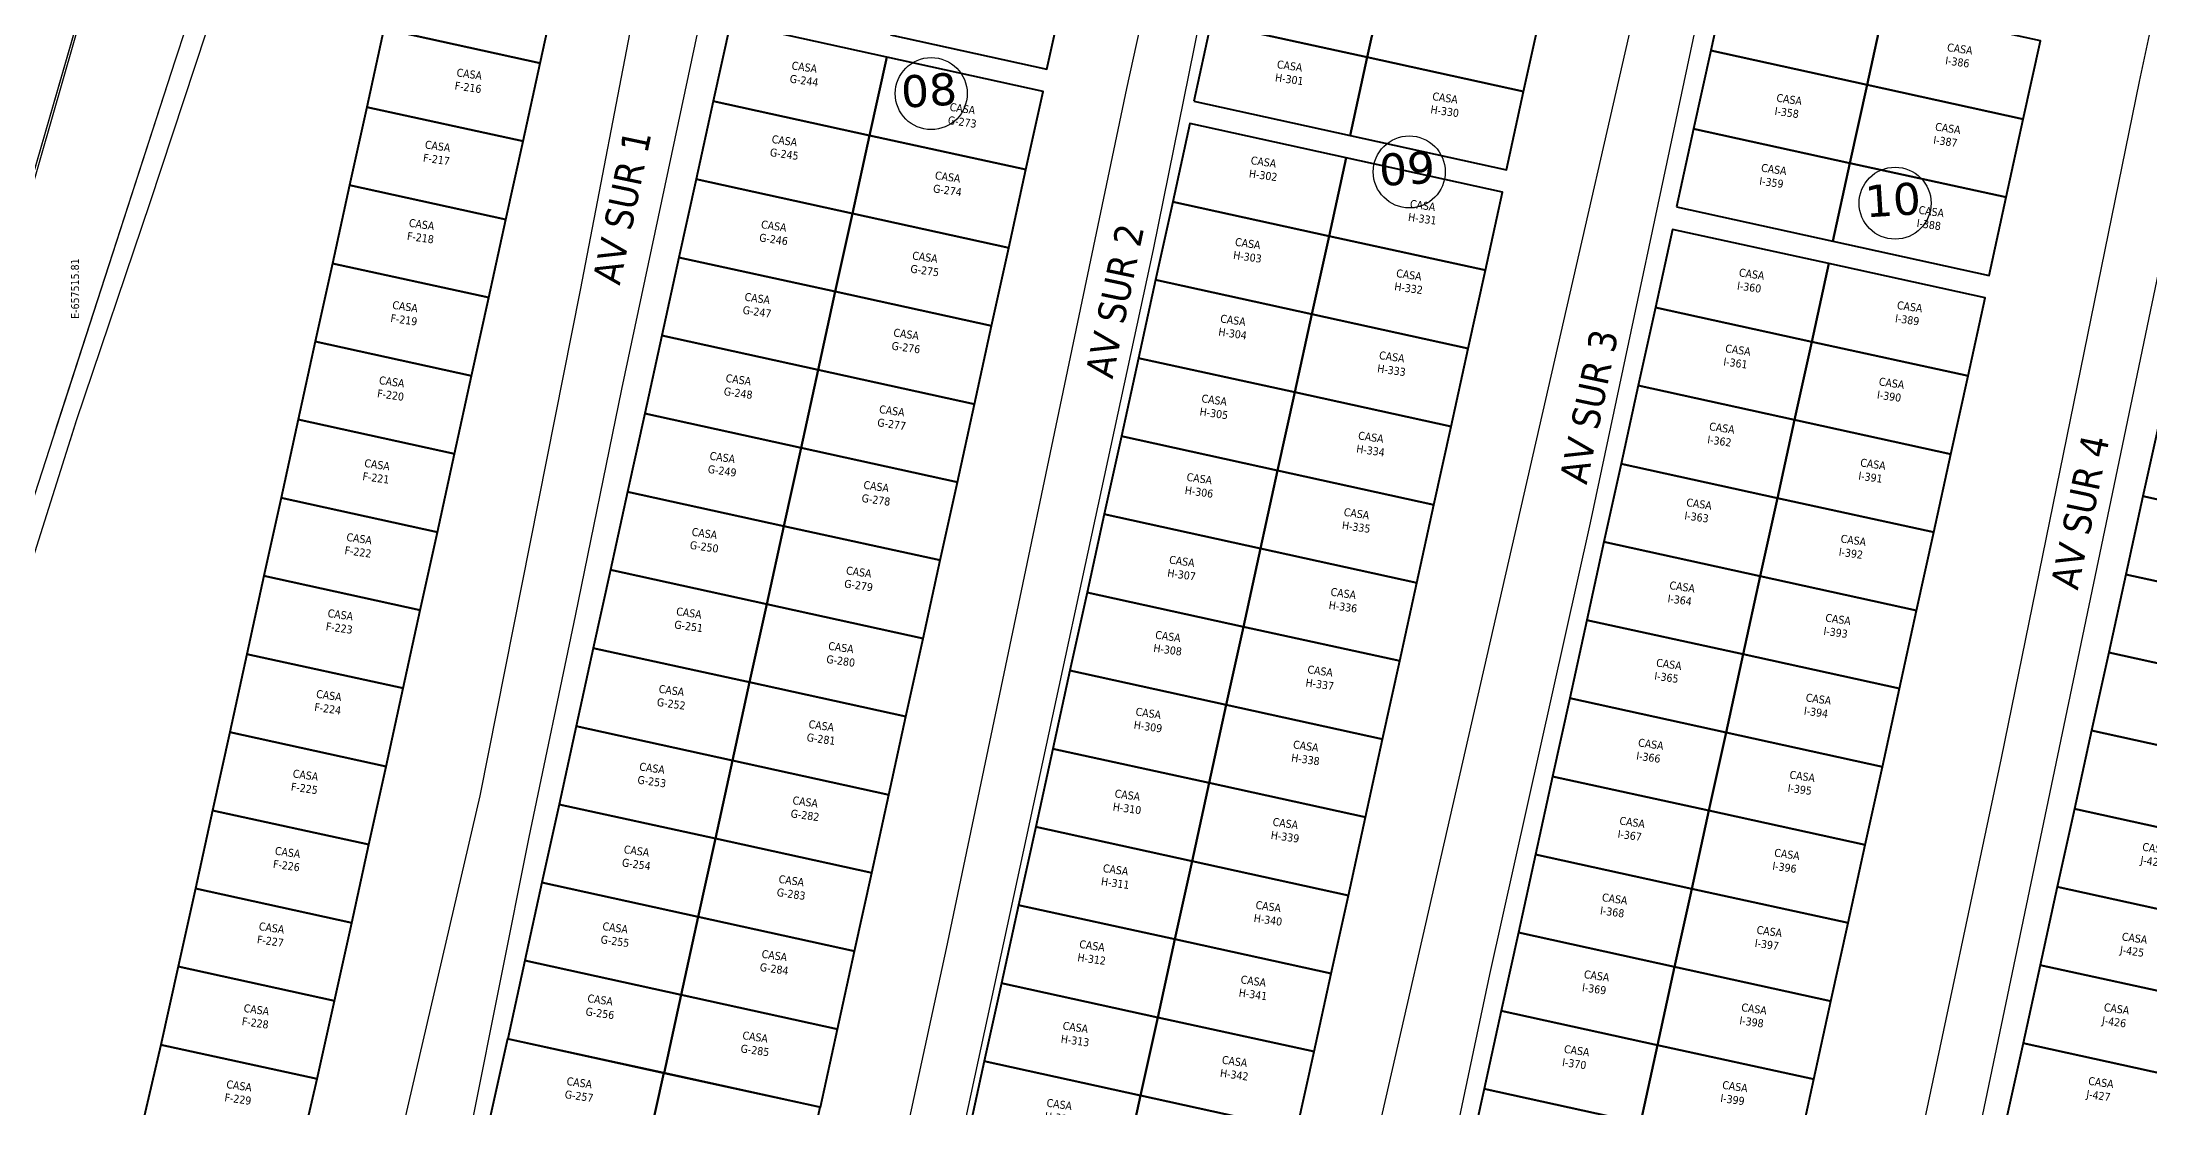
# Model space of a CAD drawing. Header units: metres. Extents: x 2 to 659295185, y -28 to 1124222152.
# Drawn here: x 657511.5 to 657774.9, y 1121817 to 1121950.2 of the extents above; entities that cross this region are included whole.
import ezdxf

# ---------------------------------------------------------------- set-up
doc = ezdxf.new("R2010")
doc.units = ezdxf.units.M
doc.header["$MEASUREMENT"] = 0
for name, color, linetype in [('CALLES', 1, 'CONTINUOUS'), ('MANZANA', 30, 'CONTINUOUS'), ('Numero de manzana', 6, 'CONTINUOUS'), ('Parcelas', 140, 'CONTINUOUS'), ('VERT.', 7, 'CONTINUOUS')]:
    doc.layers.add(name, color=color, linetype=linetype)
doc.styles.add('ROMAN', font='verdana.ttf')
doc.styles.get("Standard").update_dxf_attribs({"font": 'tahoma.ttf'})

msp = doc.modelspace()

# ---------------------------------------------------------------- linework, layer by layer
at = {"layer": 'MANZANA', "lineweight": -2}
for p, q in [((657737.4107, 1122071.6856), (657674.2373, 1121795.6841)), ((657583.9555, 1121906.8691), (657618.0933, 1122067.3964)), ((657705.0045, 1121890.1525), (657739.2495, 1122051.4497)), ((657650.3923, 1121924.3056), (657669.6958, 1122020.0661)), ((657769.8746, 1121891.9921), (657796.1623, 1122018.5264)), ((657660.5512, 1122005.869), (657647.0198, 1121944.4215)), ((657591.3933, 1121985.1032), (657578.7524, 1121919.2366)), ((657782.1691, 1121985.3931), (657773.577, 1121945.3113)), ((657525.0058, 1121930.1737), (657541.8768, 1121981.3432)), ((657525.006, 1121930.1744), (657541.877, 1121981.3439)), ((657536.3274, 1121972.685), (657528.1063, 1121947.99)), ((657536.3275, 1121972.6857), (657528.1064, 1121947.9907)), ((657528.1064, 1121947.9907), (657497.8359, 1121854.3998)), ((657528.1063, 1121947.99), (657513.0067, 1121901.3049)), ((657647.0198, 1121944.4215), (657624.4839, 1121836.9333)), ((657773.577, 1121945.3113), (657756.3102, 1121860.7385)), ((657515.8117, 1121902.9192), (657525.0058, 1121930.1737)), ((657515.8119, 1121902.9199), (657525.006, 1121930.1744)), ((657630.0993, 1121830.3247), (657650.3923, 1121924.3056)), ((657578.7524, 1121919.2366), (657566.2105, 1121856.0295)), ((657578.167, 1121878.5349), (657583.9555, 1121906.8691)), ((657505.8756, 1121871.5763), (657515.8119, 1121902.9199)), ((657515.0105, 1121900.3918), (657515.8117, 1121902.9192)), ((657747.2315, 1121783.6142), (657769.8746, 1121891.9921)), ((657692.4379, 1121833.694), (657705.0045, 1121890.1525)), ((657572.3701, 1121850.8605), (657578.167, 1121878.5349)), ((657756.3102, 1121860.7385), (657739.3567, 1121780.7048)), ((657566.2105, 1121856.0295), (657556.7443, 1121815.2877)), ((657565.2952, 1121815.3277), (657572.3701, 1121850.8605)), ((657624.4839, 1121836.9333), (657616.8565, 1121801.9505)), ((657685.4619, 1121800.8107), (657692.4379, 1121833.694)), ((657624.0118, 1121802.1637), (657630.0993, 1121830.3247))]:
    msp.add_line(p, q, dxfattribs=at)
at = {"layer": 'Numero de manzana', "lineweight": -3}
for p, q in [((657565.1767, 1122122.9394), (657502.7306, 1121907.3662)), ((657565.1769, 1122122.9401), (657502.7308, 1121907.3669))]:
    msp.add_line(p, q, dxfattribs=at)
at = {"layer": 'Numero de manzana', "lineweight": -2}
for centre in [(657622.6108, 1121943.7995), (657682.351, 1121934.0154), (657743.0696, 1121930.101)]:
    msp.add_circle(centre, 4.5001, dxfattribs=at)
at = {"layer": 'Parcelas', "lineweight": 40}
for points in [[(657554.2037, 1121951.8827), (657573.7401, 1121947.6015), (657575.8807, 1121957.3697), (657556.3442, 1121961.6509), (657554.2037, 1121951.8827)], [(657617.5354, 1121951.1546), (657637.0719, 1121946.8734), (657639.2124, 1121956.6416), (657619.676, 1121960.9228), (657617.5354, 1121951.1546)], [(657657.5619, 1121952.6206), (657677.0983, 1121948.3394), (657679.2389, 1121958.1076), (657659.7024, 1121962.3888), (657657.5619, 1121952.6206)], [(657677.0983, 1121948.3394), (657696.6347, 1121944.0583), (657698.7753, 1121953.8265), (657679.2389, 1121958.1076), (657677.0983, 1121948.3394)], [(657720.0186, 1121949.1712), (657739.5551, 1121944.8901), (657741.6956, 1121954.6583), (657722.1592, 1121958.9395), (657720.0186, 1121949.1712)], [(657595.3683, 1121942.8619), (657614.9047, 1121938.5808), (657617.0453, 1121948.349), (657597.5088, 1121952.6302), (657595.3683, 1121942.8619)], [(657655.4213, 1121942.8524), (657674.9577, 1121938.5712), (657677.0983, 1121948.3394), (657657.5619, 1121952.6206), (657655.4213, 1121942.8524)], [(657739.5551, 1121944.8901), (657759.0915, 1121940.6089), (657761.2321, 1121950.3771), (657741.6956, 1121954.6583), (657739.5551, 1121944.8901)], [(657552.0631, 1121942.1145), (657571.5995, 1121937.8333), (657573.7401, 1121947.6015), (657554.2037, 1121951.8827), (657552.0631, 1121942.1145)], [(657614.9047, 1121938.5808), (657634.4411, 1121934.2996), (657636.5817, 1121944.0678), (657617.0453, 1121948.349), (657614.9047, 1121938.5808)], [(657674.9577, 1121938.5712), (657694.4941, 1121934.29), (657696.6347, 1121944.0583), (657677.0983, 1121948.3394), (657674.9577, 1121938.5712)], [(657717.8781, 1121939.403), (657737.4145, 1121935.1219), (657739.5551, 1121944.8901), (657720.0186, 1121949.1712), (657717.8781, 1121939.403)], [(657737.4145, 1121935.1219), (657756.9509, 1121930.8407), (657759.0915, 1121940.6089), (657739.5551, 1121944.8901), (657737.4145, 1121935.1219)], [(657549.9225, 1121932.3462), (657569.4589, 1121928.0651), (657571.5995, 1121937.8333), (657552.0631, 1121942.1145), (657549.9225, 1121932.3462)], [(657593.2277, 1121933.0937), (657612.7641, 1121928.8126), (657614.9047, 1121938.5808), (657595.3683, 1121942.8619), (657593.2277, 1121933.0937)], [(657652.7905, 1121930.2786), (657672.3269, 1121925.9974), (657674.4675, 1121935.7656), (657654.9311, 1121940.0468), (657652.7905, 1121930.2786)], [(657715.7375, 1121929.6348), (657735.2739, 1121925.3537), (657737.4145, 1121935.1219), (657717.8781, 1121939.403), (657715.7375, 1121929.6348)], [(657612.7641, 1121928.8126), (657632.3005, 1121924.5314), (657634.4411, 1121934.2996), (657614.9047, 1121938.5808), (657612.7641, 1121928.8126)], [(657672.3269, 1121925.9974), (657691.8633, 1121921.7162), (657694.0039, 1121931.4845), (657674.4675, 1121935.7656), (657672.3269, 1121925.9974)], [(657735.2739, 1121925.3537), (657754.8103, 1121921.0725), (657756.9509, 1121930.8407), (657737.4145, 1121935.1219), (657735.2739, 1121925.3537)], [(657547.7819, 1121922.578), (657567.3183, 1121918.2969), (657569.4589, 1121928.0651), (657549.9225, 1121932.3462), (657547.7819, 1121922.578)], [(657591.0871, 1121923.3255), (657610.6235, 1121919.0444), (657612.7641, 1121928.8126), (657593.2277, 1121933.0937), (657591.0871, 1121923.3255)], [(657610.6235, 1121919.0444), (657630.1599, 1121914.7632), (657632.3005, 1121924.5314), (657612.7641, 1121928.8126), (657610.6235, 1121919.0444)], [(657650.6499, 1121920.5104), (657670.1863, 1121916.2292), (657672.3269, 1121925.9974), (657652.7905, 1121930.2786), (657650.6499, 1121920.5104)], [(657670.1863, 1121916.2292), (657689.7228, 1121911.948), (657691.8633, 1121921.7162), (657672.3269, 1121925.9974), (657670.1863, 1121916.2292)], [(657713.1067, 1121917.061), (657732.6431, 1121912.7799), (657734.7837, 1121922.5481), (657715.2473, 1121926.8292), (657713.1067, 1121917.061)], [(657588.9465, 1121913.5573), (657608.4829, 1121909.2762), (657610.6235, 1121919.0444), (657591.0871, 1121923.3255), (657588.9465, 1121913.5573)], [(657545.6413, 1121912.8098), (657565.1777, 1121908.5287), (657567.3183, 1121918.2969), (657547.7819, 1121922.578), (657545.6413, 1121912.8098)], [(657732.6431, 1121912.7799), (657752.1795, 1121908.4987), (657754.3201, 1121918.2669), (657734.7837, 1121922.5481), (657732.6431, 1121912.7799)], [(657608.4829, 1121909.2762), (657628.0193, 1121904.995), (657630.1599, 1121914.7632), (657610.6235, 1121919.0444), (657608.4829, 1121909.2762)], [(657648.5093, 1121910.7422), (657668.0458, 1121906.461), (657670.1863, 1121916.2292), (657650.6499, 1121920.5104), (657648.5093, 1121910.7422)], [(657668.0458, 1121906.461), (657687.5822, 1121902.1798), (657689.7228, 1121911.948), (657670.1863, 1121916.2292), (657668.0458, 1121906.461)], [(657710.9661, 1121907.2928), (657730.5025, 1121903.0116), (657732.6431, 1121912.7799), (657713.1067, 1121917.061), (657710.9661, 1121907.2928)], [(657543.5007, 1121903.0416), (657563.0372, 1121898.7605), (657565.1777, 1121908.5287), (657545.6413, 1121912.8098), (657543.5007, 1121903.0416)], [(657586.8059, 1121903.7891), (657606.3423, 1121899.5079), (657608.4829, 1121909.2762), (657588.9465, 1121913.5573), (657586.8059, 1121903.7891)], [(657730.5025, 1121903.0116), (657750.039, 1121898.7305), (657752.1795, 1121908.4987), (657732.6431, 1121912.7799), (657730.5025, 1121903.0116)], [(657646.3688, 1121900.9739), (657665.9052, 1121896.6928), (657668.0458, 1121906.461), (657648.5093, 1121910.7422), (657646.3688, 1121900.9739)], [(657606.3423, 1121899.5079), (657625.8788, 1121895.2268), (657628.0193, 1121904.995), (657608.4829, 1121909.2762), (657606.3423, 1121899.5079)], [(657665.9052, 1121896.6928), (657685.4416, 1121892.4116), (657687.5822, 1121902.1798), (657668.0458, 1121906.461), (657665.9052, 1121896.6928)], [(657708.8255, 1121897.5246), (657728.362, 1121893.2434), (657730.5025, 1121903.0116), (657710.9661, 1121907.2928), (657708.8255, 1121897.5246)], [(657541.3602, 1121893.2734), (657560.8966, 1121888.9922), (657563.0372, 1121898.7605), (657543.5007, 1121903.0416), (657541.3602, 1121893.2734)], [(657584.6653, 1121894.0209), (657604.2018, 1121889.7397), (657606.3423, 1121899.5079), (657586.8059, 1121903.7891), (657584.6653, 1121894.0209)], [(657728.362, 1121893.2434), (657747.8984, 1121888.9623), (657750.039, 1121898.7305), (657730.5025, 1121903.0116), (657728.362, 1121893.2434)], [(657774.0412, 1121893.4707), (657793.5777, 1121889.1895), (657795.7183, 1121898.9577), (657776.1818, 1121903.2389), (657774.0412, 1121893.4707)], [(657644.2282, 1121891.2057), (657663.7646, 1121886.9246), (657665.9052, 1121896.6928), (657646.3688, 1121900.9739), (657644.2282, 1121891.2057)], [(657604.2018, 1121889.7397), (657623.7382, 1121885.4586), (657625.8788, 1121895.2268), (657606.3423, 1121899.5079), (657604.2018, 1121889.7397)], [(657706.685, 1121887.7564), (657726.2214, 1121883.4752), (657728.362, 1121893.2434), (657708.8255, 1121897.5246), (657706.685, 1121887.7564)], [(657663.7646, 1121886.9246), (657683.301, 1121882.6434), (657685.4416, 1121892.4116), (657665.9052, 1121896.6928), (657663.7646, 1121886.9246)], [(657539.2196, 1121883.5052), (657558.756, 1121879.224), (657560.8966, 1121888.9922), (657541.3602, 1121893.2734), (657539.2196, 1121883.5052)], [(657582.5248, 1121884.2527), (657602.0612, 1121879.9715), (657604.2018, 1121889.7397), (657584.6653, 1121894.0209), (657582.5248, 1121884.2527)], [(657726.2214, 1121883.4752), (657745.7578, 1121879.1941), (657747.8984, 1121888.9623), (657728.362, 1121893.2434), (657726.2214, 1121883.4752)], [(657771.9007, 1121883.7025), (657791.4371, 1121879.4213), (657793.5777, 1121889.1895), (657774.0412, 1121893.4707), (657771.9007, 1121883.7025)], [(657602.0612, 1121879.9715), (657621.5976, 1121875.6904), (657623.7382, 1121885.4586), (657604.2018, 1121889.7397), (657602.0612, 1121879.9715)], [(657642.0876, 1121881.4375), (657661.624, 1121877.1564), (657663.7646, 1121886.9246), (657644.2282, 1121891.2057), (657642.0876, 1121881.4375)], [(657661.624, 1121877.1564), (657681.1604, 1121872.8752), (657683.301, 1121882.6434), (657663.7646, 1121886.9246), (657661.624, 1121877.1564)], [(657704.5444, 1121877.9882), (657724.0808, 1121873.707), (657726.2214, 1121883.4752), (657706.685, 1121887.7564), (657704.5444, 1121877.9882)], [(657580.3842, 1121874.4845), (657599.9206, 1121870.2033), (657602.0612, 1121879.9715), (657582.5248, 1121884.2527), (657580.3842, 1121874.4845)], [(657537.079, 1121873.737), (657556.6154, 1121869.4558), (657558.756, 1121879.224), (657539.2196, 1121883.5052), (657537.079, 1121873.737)], [(657639.947, 1121871.6693), (657659.4834, 1121867.3882), (657661.624, 1121877.1564), (657642.0876, 1121881.4375), (657639.947, 1121871.6693)], [(657724.0808, 1121873.707), (657743.6172, 1121869.4259), (657745.7578, 1121879.1941), (657726.2214, 1121883.4752), (657724.0808, 1121873.707)], [(657769.7601, 1121873.9343), (657789.2965, 1121869.6531), (657791.4371, 1121879.4213), (657771.9007, 1121883.7025), (657769.7601, 1121873.9343)], [(657599.9206, 1121870.2033), (657619.457, 1121865.9222), (657621.5976, 1121875.6904), (657602.0612, 1121879.9715), (657599.9206, 1121870.2033)], [(657659.4834, 1121867.3882), (657679.0199, 1121863.107), (657681.1604, 1121872.8752), (657661.624, 1121877.1564), (657659.4834, 1121867.3882)], [(657702.4038, 1121868.22), (657721.9402, 1121863.9388), (657724.0808, 1121873.707), (657704.5444, 1121877.9882), (657702.4038, 1121868.22)], [(657534.9384, 1121863.9688), (657554.4748, 1121859.6876), (657556.6154, 1121869.4558), (657537.079, 1121873.737), (657534.9384, 1121863.9688)], [(657578.2436, 1121864.7163), (657597.78, 1121860.4351), (657599.9206, 1121870.2033), (657580.3842, 1121874.4845), (657578.2436, 1121864.7163)], [(657721.9402, 1121863.9388), (657741.4766, 1121859.6576), (657743.6172, 1121869.4259), (657724.0808, 1121873.707), (657721.9402, 1121863.9388)], [(657767.6195, 1121864.1661), (657787.1559, 1121859.8849), (657789.2965, 1121869.6531), (657769.7601, 1121873.9343), (657767.6195, 1121864.1661)], [(657637.8064, 1121861.9011), (657657.3429, 1121857.6199), (657659.4834, 1121867.3882), (657639.947, 1121871.6693), (657637.8064, 1121861.9011)], [(657597.78, 1121860.4351), (657617.3164, 1121856.1539), (657619.457, 1121865.9222), (657599.9206, 1121870.2033), (657597.78, 1121860.4351)], [(657700.2632, 1121858.4518), (657719.7996, 1121854.1706), (657721.9402, 1121863.9388), (657702.4038, 1121868.22), (657700.2632, 1121858.4518)], [(657657.3429, 1121857.6199), (657676.8793, 1121853.3388), (657679.0199, 1121863.107), (657659.4834, 1121867.3882), (657657.3429, 1121857.6199)], [(657532.7978, 1121854.2006), (657552.3343, 1121849.9194), (657554.4748, 1121859.6876), (657534.9384, 1121863.9688), (657532.7978, 1121854.2006)], [(657576.103, 1121854.9481), (657595.6394, 1121850.6669), (657597.78, 1121860.4351), (657578.2436, 1121864.7163), (657576.103, 1121854.9481)], [(657719.7996, 1121854.1706), (657739.336, 1121849.8894), (657741.4766, 1121859.6576), (657721.9402, 1121863.9388), (657719.7996, 1121854.1706)], [(657765.4789, 1121854.3978), (657785.0153, 1121850.1167), (657787.1559, 1121859.8849), (657767.6195, 1121864.1661), (657765.4789, 1121854.3978)], [(657595.6394, 1121850.6669), (657615.1758, 1121846.3857), (657617.3164, 1121856.1539), (657597.78, 1121860.4351), (657595.6394, 1121850.6669)], [(657635.6659, 1121852.1329), (657655.2023, 1121847.8517), (657657.3429, 1121857.6199), (657637.8064, 1121861.9011), (657635.6659, 1121852.1329)], [(657655.2023, 1121847.8517), (657674.7387, 1121843.5706), (657676.8793, 1121853.3388), (657657.3429, 1121857.6199), (657655.2023, 1121847.8517)], [(657698.1226, 1121848.6836), (657717.659, 1121844.4024), (657719.7996, 1121854.1706), (657700.2632, 1121858.4518), (657698.1226, 1121848.6836)], [(657573.9624, 1121845.1799), (657593.4988, 1121840.8987), (657595.6394, 1121850.6669), (657576.103, 1121854.9481), (657573.9624, 1121845.1799)], [(657530.6573, 1121844.4324), (657550.1937, 1121840.1512), (657552.3343, 1121849.9194), (657532.7978, 1121854.2006), (657530.6573, 1121844.4324)], [(657717.659, 1121844.4024), (657737.1955, 1121840.1212), (657739.336, 1121849.8894), (657719.7996, 1121854.1706), (657717.659, 1121844.4024)], [(657763.3383, 1121844.6296), (657782.8748, 1121840.3485), (657785.0153, 1121850.1167), (657765.4789, 1121854.3978), (657763.3383, 1121844.6296)], [(657593.4988, 1121840.8987), (657613.0353, 1121836.6175), (657615.1758, 1121846.3857), (657595.6394, 1121850.6669), (657593.4988, 1121840.8987)], [(657633.5253, 1121842.3647), (657653.0617, 1121838.0835), (657655.2023, 1121847.8517), (657635.6659, 1121852.1329), (657633.5253, 1121842.3647)], [(657653.0617, 1121838.0835), (657672.5981, 1121833.8024), (657674.7387, 1121843.5706), (657655.2023, 1121847.8517), (657653.0617, 1121838.0835)], [(657695.982, 1121838.9154), (657715.5185, 1121834.6342), (657717.659, 1121844.4024), (657698.1226, 1121848.6836), (657695.982, 1121838.9154)], [(657528.5167, 1121834.6642), (657548.0531, 1121830.383), (657550.1937, 1121840.1512), (657530.6573, 1121844.4324), (657528.5167, 1121834.6642)], [(657571.8218, 1121835.4117), (657591.3583, 1121831.1305), (657593.4988, 1121840.8987), (657573.9624, 1121845.1799), (657571.8218, 1121835.4117)], [(657715.5185, 1121834.6342), (657735.0549, 1121830.353), (657737.1955, 1121840.1212), (657717.659, 1121844.4024), (657715.5185, 1121834.6342)], [(657761.1978, 1121834.8614), (657780.7342, 1121830.5803), (657782.8748, 1121840.3485), (657763.3383, 1121844.6296), (657761.1978, 1121834.8614)], [(657631.3847, 1121832.5965), (657650.9211, 1121828.3153), (657653.0617, 1121838.0835), (657633.5253, 1121842.3647), (657631.3847, 1121832.5965)], [(657591.3583, 1121831.1305), (657610.8947, 1121826.8493), (657613.0353, 1121836.6175), (657593.4988, 1121840.8987), (657591.3583, 1121831.1305)], [(657650.9211, 1121828.3153), (657670.4575, 1121824.0342), (657672.5981, 1121833.8024), (657653.0617, 1121838.0835), (657650.9211, 1121828.3153)], [(657693.8415, 1121829.1471), (657713.3779, 1121824.866), (657715.5185, 1121834.6342), (657695.982, 1121838.9154), (657693.8415, 1121829.1471)], [(657526.3472, 1121824.9023), (657545.8836, 1121820.6211), (657548.0242, 1121830.3893), (657528.4878, 1121834.6705), (657526.3472, 1121824.9023)], [(657569.6813, 1121825.6434), (657589.2177, 1121821.3623), (657591.3583, 1121831.1305), (657571.8218, 1121835.4117), (657569.6813, 1121825.6434)], [(657713.3779, 1121824.866), (657732.9143, 1121820.5848), (657735.0549, 1121830.353), (657715.5185, 1121834.6342), (657713.3779, 1121824.866)], [(657759.0572, 1121825.0932), (657778.5936, 1121820.812), (657780.7342, 1121830.5803), (657761.1978, 1121834.8614), (657759.0572, 1121825.0932)], [(657589.2177, 1121821.3623), (657608.7541, 1121817.0811), (657610.8947, 1121826.8493), (657591.3583, 1121831.1305), (657589.2177, 1121821.3623)], [(657629.2441, 1121822.8283), (657648.7805, 1121818.5471), (657650.9211, 1121828.3153), (657631.3847, 1121832.5965), (657629.2441, 1121822.8283)], [(657691.7009, 1121819.3789), (657711.2373, 1121815.0978), (657713.3779, 1121824.866), (657693.8415, 1121829.1471), (657691.7009, 1121819.3789)], [(657648.7805, 1121818.5471), (657668.3169, 1121814.2659), (657670.4575, 1121824.0342), (657650.9211, 1121828.3153), (657648.7805, 1121818.5471)], [(657524.073, 1121815.2187), (657543.6094, 1121810.9375), (657545.8836, 1121820.6211), (657526.3472, 1121824.9023), (657524.073, 1121815.2187)], [(657567.5118, 1121815.8816), (657587.0482, 1121811.6004), (657589.1888, 1121821.3686), (657569.6524, 1121825.6498), (657567.5118, 1121815.8816)], [(657711.2373, 1121815.0978), (657730.7737, 1121810.8166), (657732.9143, 1121820.5848), (657713.3779, 1121824.866), (657711.2373, 1121815.0978)], [(657756.9166, 1121815.325), (657776.453, 1121811.0438), (657778.5936, 1121820.812), (657759.0572, 1121825.0932), (657756.9166, 1121815.325)], [(657587.0482, 1121811.6004), (657606.5846, 1121807.3192), (657608.7252, 1121817.0874), (657589.1888, 1121821.3686), (657587.0482, 1121811.6004)], [(657627.1035, 1121813.0601), (657646.6399, 1121808.7789), (657648.7805, 1121818.5471), (657629.2441, 1121822.8283), (657627.1035, 1121813.0601)], [(657646.6399, 1121808.7789), (657666.1764, 1121804.4977), (657668.3169, 1121814.2659), (657648.7805, 1121818.5471), (657646.6399, 1121808.7789)], [(657689.5603, 1121809.6107), (657709.0967, 1121805.3296), (657711.2373, 1121815.0978), (657691.7009, 1121819.3789), (657689.5603, 1121809.6107)]]:
    msp.add_lwpolyline(points, dxfattribs=at)
at = {"layer": 'VERT.', "lineweight": -3}
msp.add_lwpolyline([(657360, 1122167), (657565, 1122123), (657503, 1121907), (657362, 1121906), (657401, 1122076), (657345, 1122090), (657360, 1122167)], dxfattribs=at)

# ---------------------------------------------------------------- texts
at = {"layer": 'CALLES', "color": 0}
for s, p in [('AV SUR 1', (657583.6769, 1121919.7482)), ('AV SUR 2', (657645.2598, 1121908.039)), ('AV SUR 3', (657704.5099, 1121894.8274)), ('AV SUR 4', (657765.8887, 1121881.6363))]:
    msp.add_text(s, height=3.5001, rotation=78.181397, dxfattribs=at).set_placement(p)
at = {"layer": 'Numero de manzana', "lineweight": -2, "style": 'ROMAN'}
for s, p in [('08', (657618.9632, 1121942.0229)), ('09', (657678.7033, 1121932.2388)), ('10', (657739.4219, 1121928.3244))]:
    msp.add_text(s, height=4, rotation=3.491535, dxfattribs=at).set_placement(p)
at = {"layer": 'Parcelas', "lineweight": 40, "char_height": 1, "width": 6.941503, "attachment_point": 1, "rotation": 351.956363}
for s, insert in [('CASA\\PI-386', (657749.6593, 1121950.1096)), ('CASA\\PG-244', (657605.2563, 1121947.8299)), ('CASA\\PH-301', (657665.9039, 1121947.9822)), ('CASA\\PF-216', (657563.3814, 1121946.9625)), ('CASA\\PG-273', (657625.0143, 1121942.6519)), ('CASA\\PH-330', (657685.3271, 1121943.9861)), ('CASA\\PI-358', (657728.3333, 1121943.7963)), ('CASA\\PI-387', (657748.1648, 1121940.1841)), ('CASA\\PF-217', (657559.4269, 1121937.9489)), ('CASA\\PG-245', (657602.7732, 1121938.6351)), ('CASA\\PG-274', (657623.1718, 1121934.1056)), ('CASA\\PH-302', (657662.6367, 1121935.9802)), ('CASA\\PI-359', (657726.4179, 1121935.0544)), ('CASA\\PH-331', (657682.5269, 1121930.5468)), ('CASA\\PI-388', (657746.09, 1121929.7807)), ('CASA\\PF-218', (657557.4221, 1121928.1656)), ('CASA\\PG-246', (657601.4394, 1121927.9758)), ('CASA\\PG-275', (657620.3273, 1121924.0783)), ('CASA\\PH-303', (657660.6724, 1121925.7845)), ('CASA\\PH-332', (657680.8088, 1121921.8645)), ('CASA\\PI-360', (657723.643, 1121921.9615)), ('CASA\\PG-247', (657599.3774, 1121918.9233)), ('CASA\\PF-219', (657555.3579, 1121917.8987)), ('CASA\\PH-304', (657658.8201, 1121916.1977)), ('CASA\\PI-389', (657743.393, 1121917.8794)), ('CASA\\PG-276', (657617.9812, 1121914.4509)), ('CASA\\PH-333', (657678.6737, 1121911.6145)), ('CASA\\PI-361', (657721.9311, 1121912.4738)), ('CASA\\PF-220', (657553.6939, 1121908.4928)), ('CASA\\PG-248', (657597.0155, 1121908.7607)), ('CASA\\PI-390', (657741.1265, 1121908.3252)), ('CASA\\PG-277', (657616.1964, 1121904.8692)), ('CASA\\PH-305', (657656.4778, 1121906.2207)), ('CASA\\PI-362', (657719.9243, 1121902.7223)), ('CASA\\PH-334', (657676.0564, 1121901.5709)), ('CASA\\PF-221', (657551.8609, 1121898.1375)), ('CASA\\PG-249', (657595.0131, 1121899.0396)), ('CASA\\PI-391', (657738.8007, 1121898.2002)), ('CASA\\PG-278', (657614.2379, 1121895.4097)), ('CASA\\PH-306', (657654.619, 1121896.3981)), ('CASA\\PH-335', (657674.2635, 1121892.0198)), ('CASA\\PI-363', (657717.0665, 1121893.225)), ('CASA\\PG-250', (657592.7722, 1121889.5424)), ('CASA\\PF-222', (657549.6226, 1121888.8879)), ('CASA\\PI-392', (657736.3504, 1121888.6895)), ('CASA\\PG-279', (657612.0627, 1121884.7139)), ('CASA\\PH-307', (657652.4399, 1121886.06)), ('CASA\\PH-336', (657672.6105, 1121882.045)), ('CASA\\PI-364', (657714.9609, 1121882.8597)), ('CASA\\PF-223', (657547.2745, 1121879.3725)), ('CASA\\PG-251', (657590.8319, 1121879.6024)), ('CASA\\PI-393', (657734.4425, 1121878.8048)), ('CASA\\PH-308', (657650.6957, 1121876.6735)), ('CASA\\PG-280', (657609.8304, 1121875.2785)), ('CASA\\PH-337', (657669.7177, 1121872.3453)), ('CASA\\PI-365', (657713.3017, 1121873.1849)), ('CASA\\PF-224', (657545.8388, 1121869.2817)), ('CASA\\PG-252', (657588.6507, 1121869.9115)), ('CASA\\PI-394', (657731.9945, 1121868.828)), ('CASA\\PG-281', (657607.3747, 1121865.5068)), ('CASA\\PH-309', (657648.2428, 1121867.0635)), ('CASA\\PH-338', (657667.9246, 1121862.9592)), ('CASA\\PI-366', (657711.0456, 1121863.1952)), ('CASA\\PG-253', (657586.2259, 1121860.1977)), ('CASA\\PF-225', (657542.9173, 1121859.3268)), ('CASA\\PI-395', (657729.9674, 1121859.1815)), ('CASA\\PG-282', (657605.3668, 1121855.9808)), ('CASA\\PH-310', (657645.6278, 1121856.8342)), ('CASA\\PH-339', (657665.3709, 1121853.292)), ('CASA\\PI-367', (657708.7143, 1121853.4308)), ('CASA\\PF-226', (657540.6793, 1121849.6713)), ('CASA\\PG-254', (657584.2879, 1121849.8536)), ('CASA\\PJ-424', (657774.0527, 1121850.1652)), ('CASA\\PH-311', (657644.1512, 1121847.4939)), ('CASA\\PI-396', (657728.057, 1121849.436)), ('CASA\\PG-283', (657603.6339, 1121846.137)), ('CASA\\PH-340', (657663.2357, 1121842.9045)), ('CASA\\PI-368', (657706.5263, 1121843.852)), ('CASA\\PF-227', (657538.6744, 1121840.2313)), ('CASA\\PG-255', (657581.6187, 1121840.2431)), ('CASA\\PI-397', (657725.8511, 1121839.7894)), ('CASA\\PG-284', (657601.5144, 1121836.7781)), ('CASA\\PH-312', (657641.2075, 1121838.0068)), ('CASA\\PJ-425', (657771.4929, 1121838.9438)), ('CASA\\PI-369', (657704.2702, 1121834.2379)), ('CASA\\PG-256', (657579.7411, 1121831.2298)), ('CASA\\PH-341', (657661.3666, 1121833.5869)), ('CASA\\PF-228', (657536.7812, 1121830.0071)), ('CASA\\PI-398', (657723.9397, 1121830.1043)), ('CASA\\PJ-426', (657769.2471, 1121830.1136)), ('CASA\\PG-285', (657599.1129, 1121826.5979)), ('CASA\\PH-313', (657639.1296, 1121827.8078)), ('CASA\\PH-342', (657659.0248, 1121823.5433)), ('CASA\\PI-370', (657701.7829, 1121824.8881)), ('CASA\\PG-257', (657577.1388, 1121820.8744)), ('CASA\\PJ-427', (657767.2911, 1121820.9036)), ('CASA\\PF-229', (657534.616, 1121820.4874)), ('CASA\\PH-314', (657637.1152, 1121818.1681)), ('CASA\\PI-399', (657721.5549, 1121820.3982))]:
    msp.add_mtext(s, dxfattribs=dict(at, insert=insert))
at = {"layer": 'Parcelas', "lineweight": 18, "insert": (657515.1199, 1121915.6417), "char_height": 1, "width": 10.220269, "attachment_point": 1, "rotation": 90.179457}
msp.add_mtext('E-657515.81', dxfattribs=at)

doc.saveas('drawing.dxf')
